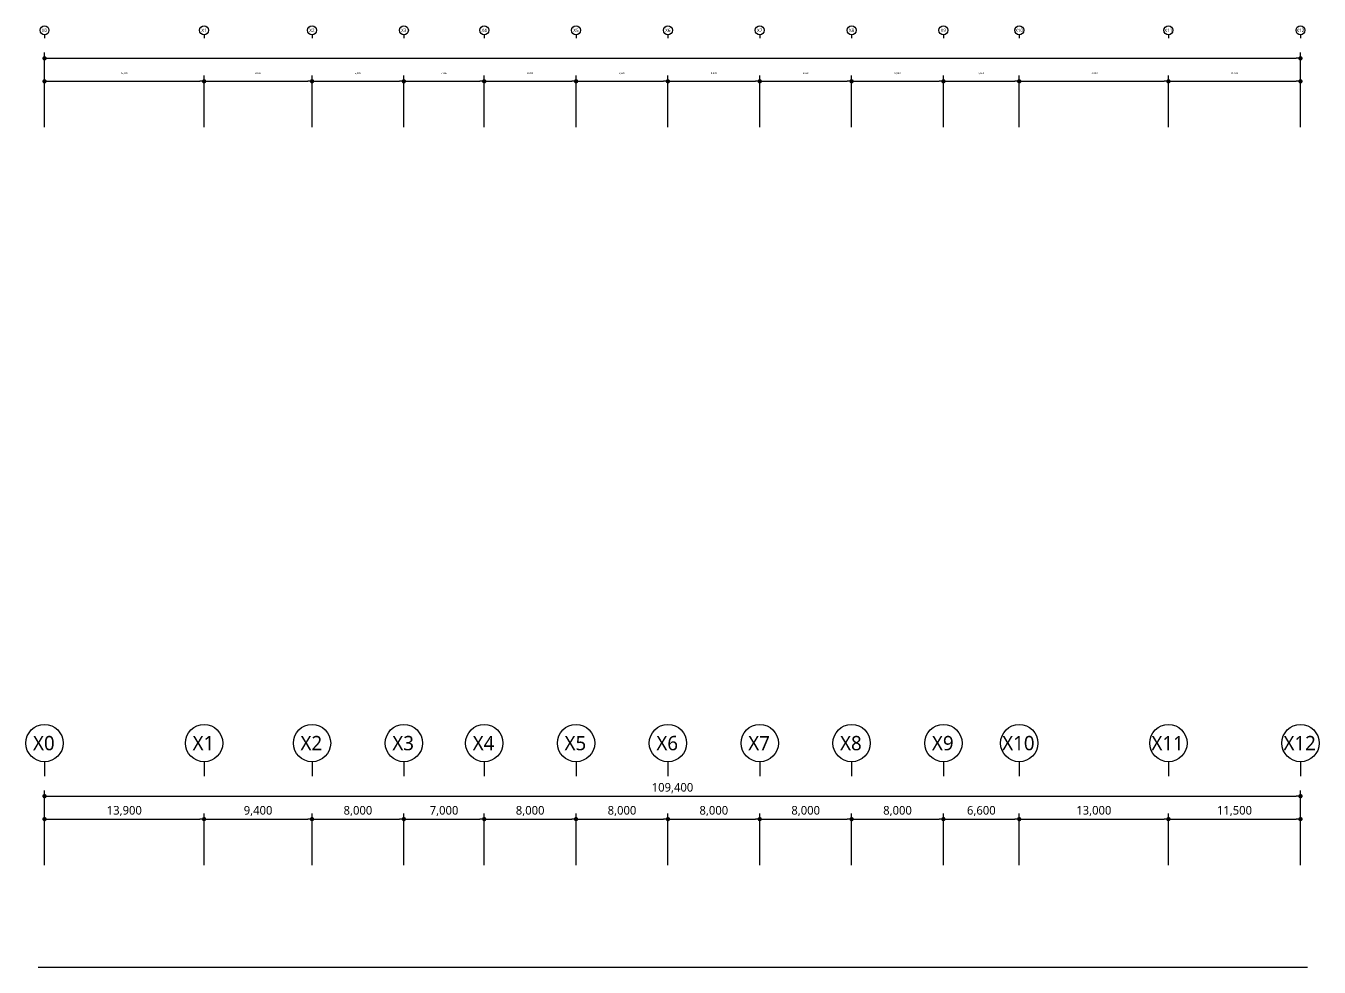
# Model space of a CAD drawing. Header units: millimetres. Extents: x -105683 to 94728, y -31127 to 151123.
# Drawn here: x -19050 to 93600, y 69095 to 151123 of the extents above; entities that cross this region are included whole.
import ezdxf

# ---------------------------------------------------------------- set-up
doc = ezdxf.new("R2010")
doc.units = ezdxf.units.MM
doc.layers.add('e-plan', color=9, linetype='Continuous')
doc.styles.add('USUN', font='malgun_0.ttf')

# ---------------------------------------------------------------- blocks, each defined once
blk = doc.blocks.new('_Dot')
at = {"layer": 'e-plan', "linetype": 'ByBlock', "lineweight": -2}
blk.add_line((-0.5, 0), (-1, 0), dxfattribs=at)
at = {"layer": 'e-plan', "linetype": 'ByBlock', "const_width": 0.5}
blk.add_lwpolyline([(-0.25, 0, 1), (0.25, 0, 1)], format="xyb", close=True, dxfattribs=at)
blk = doc.blocks.new('Xref-지하1층')
at = {"layer": 'e-plan'}
for p, q in [((-13900, 162248), (-13900, 161948)), ((0, 162248), (0, 161948)), ((9400, 162248), (9400, 161948)), ((17400, 162248), (17400, 161948)), ((24400, 162248), (24400, 161948)), ((32400, 162248), (32400, 161948)), ((40400, 162248), (40400, 161948)), ((48400, 162248), (48400, 161948)), ((56400, 162248), (56400, 161948)), ((64400, 162248), (64400, 161948)), ((71000, 162248), (71000, 161948)), ((84000, 162248), (84000, 161948)), ((95500, 162248), (95500, 161948)), ((-13900, 154198), (-13900, 160698)), ((-13525, 160198), (95125, 160198)), ((95500, 154198), (95500, 160698)), ((-13900, 154198), (-13900, 158698)), ((-13525, 158198), (-375, 158198)), ((0, 154198), (0, 158698)), ((0, 154198), (0, 158698)), ((375, 158198), (9025, 158198)), ((9400, 154198), (9400, 158698)), ((9400, 154198, 0), (9400, 158698, 0)), ((9775, 158198, 0), (17025, 158198, 0)), ((17400, 154198, 0), (17400, 158698, 0)), ((17400, 154198, 0), (17400, 158698, 0)), ((17775, 158198, 0), (24025, 158198, 0)), ((24400, 154198, 0), (24400, 158698, 0)), ((24400, 154198), (24400, 158698)), ((24775, 158198), (32025, 158198)), ((32400, 154198), (32400, 158698)), ((32400, 154198), (32400, 158698)), ((32775, 158198), (40025, 158198)), ((40400, 154198), (40400, 158698)), ((40400, 154198), (40400, 158698)), ((40775, 158198), (48025, 158198)), ((48400, 154198), (48400, 158698)), ((48400, 154198), (48400, 158698)), ((48775, 158198), (56025, 158198)), ((56400, 154198), (56400, 158698)), ((56400, 154198), (56400, 158698)), ((56775, 158198), (64025, 158198)), ((64400, 154198), (64400, 158698)), ((64400, 154198), (64400, 158698)), ((64775, 158198), (70625, 158198)), ((71000, 154198), (71000, 158698)), ((71000, 154198), (71000, 158698)), ((71375, 158198), (83625, 158198)), ((84000, 154198), (84000, 158698)), ((84000, 154198), (84000, 158698)), ((84375, 158198), (95125, 158198)), ((95500, 154198), (95500, 158698)), ((-13900, 98900), (-13900, 97650)), ((0, 98900), (0, 97650)), ((9400, 98900), (9400, 97650)), ((17400, 98900), (17400, 97650)), ((24400, 98900), (24400, 97650)), ((32400, 98900), (32400, 97650)), ((40400, 98900), (40400, 97650)), ((48400, 98900), (48400, 97650)), ((56400, 98900), (56400, 97650)), ((64400, 98900), (64400, 97650)), ((71000, 98900), (71000, 97650)), ((84000, 98900), (84000, 97650)), ((95500, 98900), (95500, 97650)), ((-13900, 89900), (-13900, 96400)), ((-13525, 95900), (95125, 95900)), ((95500, 89900), (95500, 96400)), ((-13900, 89900), (-13900, 94400)), ((-13525, 93900), (-375, 93900)), ((0, 89900), (0, 94400)), ((0, 89900), (0, 94400)), ((375, 93900), (9025, 93900)), ((9400, 89900), (9400, 94400)), ((9400, 89900, 0), (9400, 94400, 0)), ((9775, 93900, 0), (17025, 93900, 0)), ((17400, 89900, 0), (17400, 94400, 0)), ((17400, 89900, 0), (17400, 94400, 0)), ((17775, 93900, 0), (24025, 93900, 0)), ((24400, 89900, 0), (24400, 94400, 0)), ((24400, 89900), (24400, 94400)), ((24775, 93900), (32025, 93900)), ((32400, 89900), (32400, 94400)), ((32400, 89900), (32400, 94400)), ((32775, 93900), (40025, 93900)), ((40400, 89900), (40400, 94400)), ((40400, 89900), (40400, 94400)), ((40775, 93900), (48025, 93900)), ((48400, 89900), (48400, 94400)), ((48400, 89900), (48400, 94400)), ((48775, 93900), (56025, 93900)), ((56400, 89900), (56400, 94400)), ((56400, 89900), (56400, 94400)), ((56775, 93900), (64025, 93900)), ((64400, 89900), (64400, 94400)), ((64400, 89900), (64400, 94400)), ((64775, 93900), (70625, 93900)), ((71000, 89900), (71000, 94400)), ((71000, 89900), (71000, 94400)), ((71375, 93900), (83625, 93900)), ((84000, 89900), (84000, 94400)), ((84000, 89900), (84000, 94400)), ((84375, 93900), (95125, 93900)), ((95500, 89900), (95500, 94400))]:
    blk.add_line(p, q, dxfattribs=at)
at = {"layer": 'e-plan', "linetype": 'Continuous'}
blk.add_line((-14450, 81000), (96100, 81000), dxfattribs=at)
at = {"layer": 'e-plan'}
for centre, radius in [((-13900, 162638), 390), ((0, 162638), 390), ((9400, 162638), 390), ((17400, 162638), 390), ((24400, 162638), 390), ((32400, 162638), 390), ((40400, 162638), 390), ((48400, 162638), 390), ((56400, 162638), 390), ((64400, 162638), 390), ((71000, 162638), 390), ((84000, 162638), 390), ((95500, 162638), 390), ((-13900, 100525), 1625), ((0, 100525), 1625), ((9400, 100525), 1625), ((17400, 100525), 1625), ((24400, 100525), 1625), ((32400, 100525), 1625), ((40400, 100525), 1625), ((48400, 100525), 1625), ((56400, 100525), 1625), ((64400, 100525), 1625), ((71000, 100525), 1625), ((84000, 100525), 1625), ((95500, 100525), 1625)]:
    blk.add_circle(centre, radius, dxfattribs=at)
at = {"layer": 'e-plan', "xscale": 375, "yscale": 375, "zscale": 375, "rotation": 180}
for p in [(-13900, 160198), (-13900, 158198), (0, 158198), (9400, 158198, 0), (17400, 158198, 0), (24400, 158198), (32400, 158198), (40400, 158198), (48400, 158198), (56400, 158198), (64400, 158198), (71000, 158198), (84000, 158198), (-13900, 95900), (-13900, 93900), (0, 93900), (9400, 93900, 0), (17400, 93900, 0), (24400, 93900), (32400, 93900), (40400, 93900), (48400, 93900), (56400, 93900), (64400, 93900), (71000, 93900), (84000, 93900)]:
    blk.add_blockref('_Dot', p, dxfattribs=at)
at = {"layer": 'e-plan', "xscale": 375, "yscale": 375, "zscale": 375}
for p in [(95500, 160198), (0, 158198), (9400, 158198), (17400, 158198, 0), (24400, 158198, 0), (32400, 158198), (40400, 158198), (48400, 158198), (56400, 158198), (64400, 158198), (71000, 158198), (84000, 158198), (95500, 158198), (95500, 95900), (0, 93900), (9400, 93900), (17400, 93900, 0), (24400, 93900, 0), (32400, 93900), (40400, 93900), (48400, 93900), (56400, 93900), (64400, 93900), (71000, 93900), (84000, 93900), (95500, 93900)]:
    blk.add_blockref('_Dot', p, dxfattribs=at)
at = {"layer": 'e-plan', "style": 'USUN'}
for s, height, p in [('X0', 300, (-14140, 162488)), ('X1', 300, (-240, 162488)), ('X2', 300, (9160, 162488)), ('X3', 300, (17160, 162488)), ('X4', 300, (24160, 162488)), ('X5', 300, (32160, 162488)), ('X6', 300, (40160, 162488)), ('X7', 300, (48160, 162488)), ('X8', 300, (56160, 162488)), ('X9', 300, (64160, 162488)), ('X10', 300, (70645, 162488)), ('X11', 300, (83645, 162488)), ('X12', 300, (95145, 162488, 0)), ('X0', 1250, (-14902, 99900)), ('X1', 1250, (-1002, 99900, 0)), ('X2', 1250, (8398, 99900, 0)), ('X3', 1250, (16398, 99900)), ('X4', 1250, (23398, 99900)), ('X5', 1250, (31398, 99900)), ('X6', 1250, (39398, 99900)), ('X7', 1250, (47398, 99900)), ('X8', 1250, (55398, 99900)), ('X9', 1250, (63398, 99900)), ('X10', 1250, (69519, 99900)), ('X11', 1250, (82519, 99900)), ('X12', 1250, (94019, 99900, 0))]:
    blk.add_text(s, height=height, dxfattribs=at).set_placement(p)
at = {"layer": 'e-plan', "attachment_point": 5, "style": 'USUN'}
for s, insert, char_height in [('\\A1;13,900', (-6950, 158901), 150), ('\\A1;9,400', (4700, 158899), 150), ('\\A1;8,000', (13400, 158899, 0), 150), ('\\A1;7,000', (20900, 158899, 0), 150), ('\\A1;8,000', (28400, 158899), 150), ('\\A1;8,000', (36400, 158899), 150), ('\\A1;8,000', (44400, 158899), 150), ('\\A1;8,000', (52400, 158899), 150), ('\\A1;8,000', (60400, 158899), 150), ('\\A1;6,600', (67700, 158899), 150), ('\\A1;13,000', (77500, 158901), 150), ('\\A1;11,500', (89750, 158901), 150), ('\\A1;109,400', (40800, 96603), 750), ('\\A1;13,900', (-6950, 94603), 750), ('\\A1;9,400', (4700, 94600), 750), ('\\A1;8,000', (13400, 94600, 0), 750), ('\\A1;7,000', (20900, 94600, 0), 750), ('\\A1;8,000', (28400, 94600), 750), ('\\A1;8,000', (36400, 94600), 750), ('\\A1;8,000', (44400, 94600), 750), ('\\A1;8,000', (52400, 94600), 750), ('\\A1;8,000', (60400, 94600), 750), ('\\A1;6,600', (67700, 94600), 750), ('\\A1;13,000', (77500, 94603), 750), ('\\A1;11,500', (89750, 94603), 750)]:
    blk.add_mtext(s, dxfattribs=dict(at, insert=insert, char_height=char_height))

msp = doc.modelspace()

# ---------------------------------------------------------------- block references
at = {"layer": 'e-plan'}
msp.add_blockref('Xref-지하1층', (-3525, -11905), dxfattribs=at)

doc.saveas('drawing.dxf')
